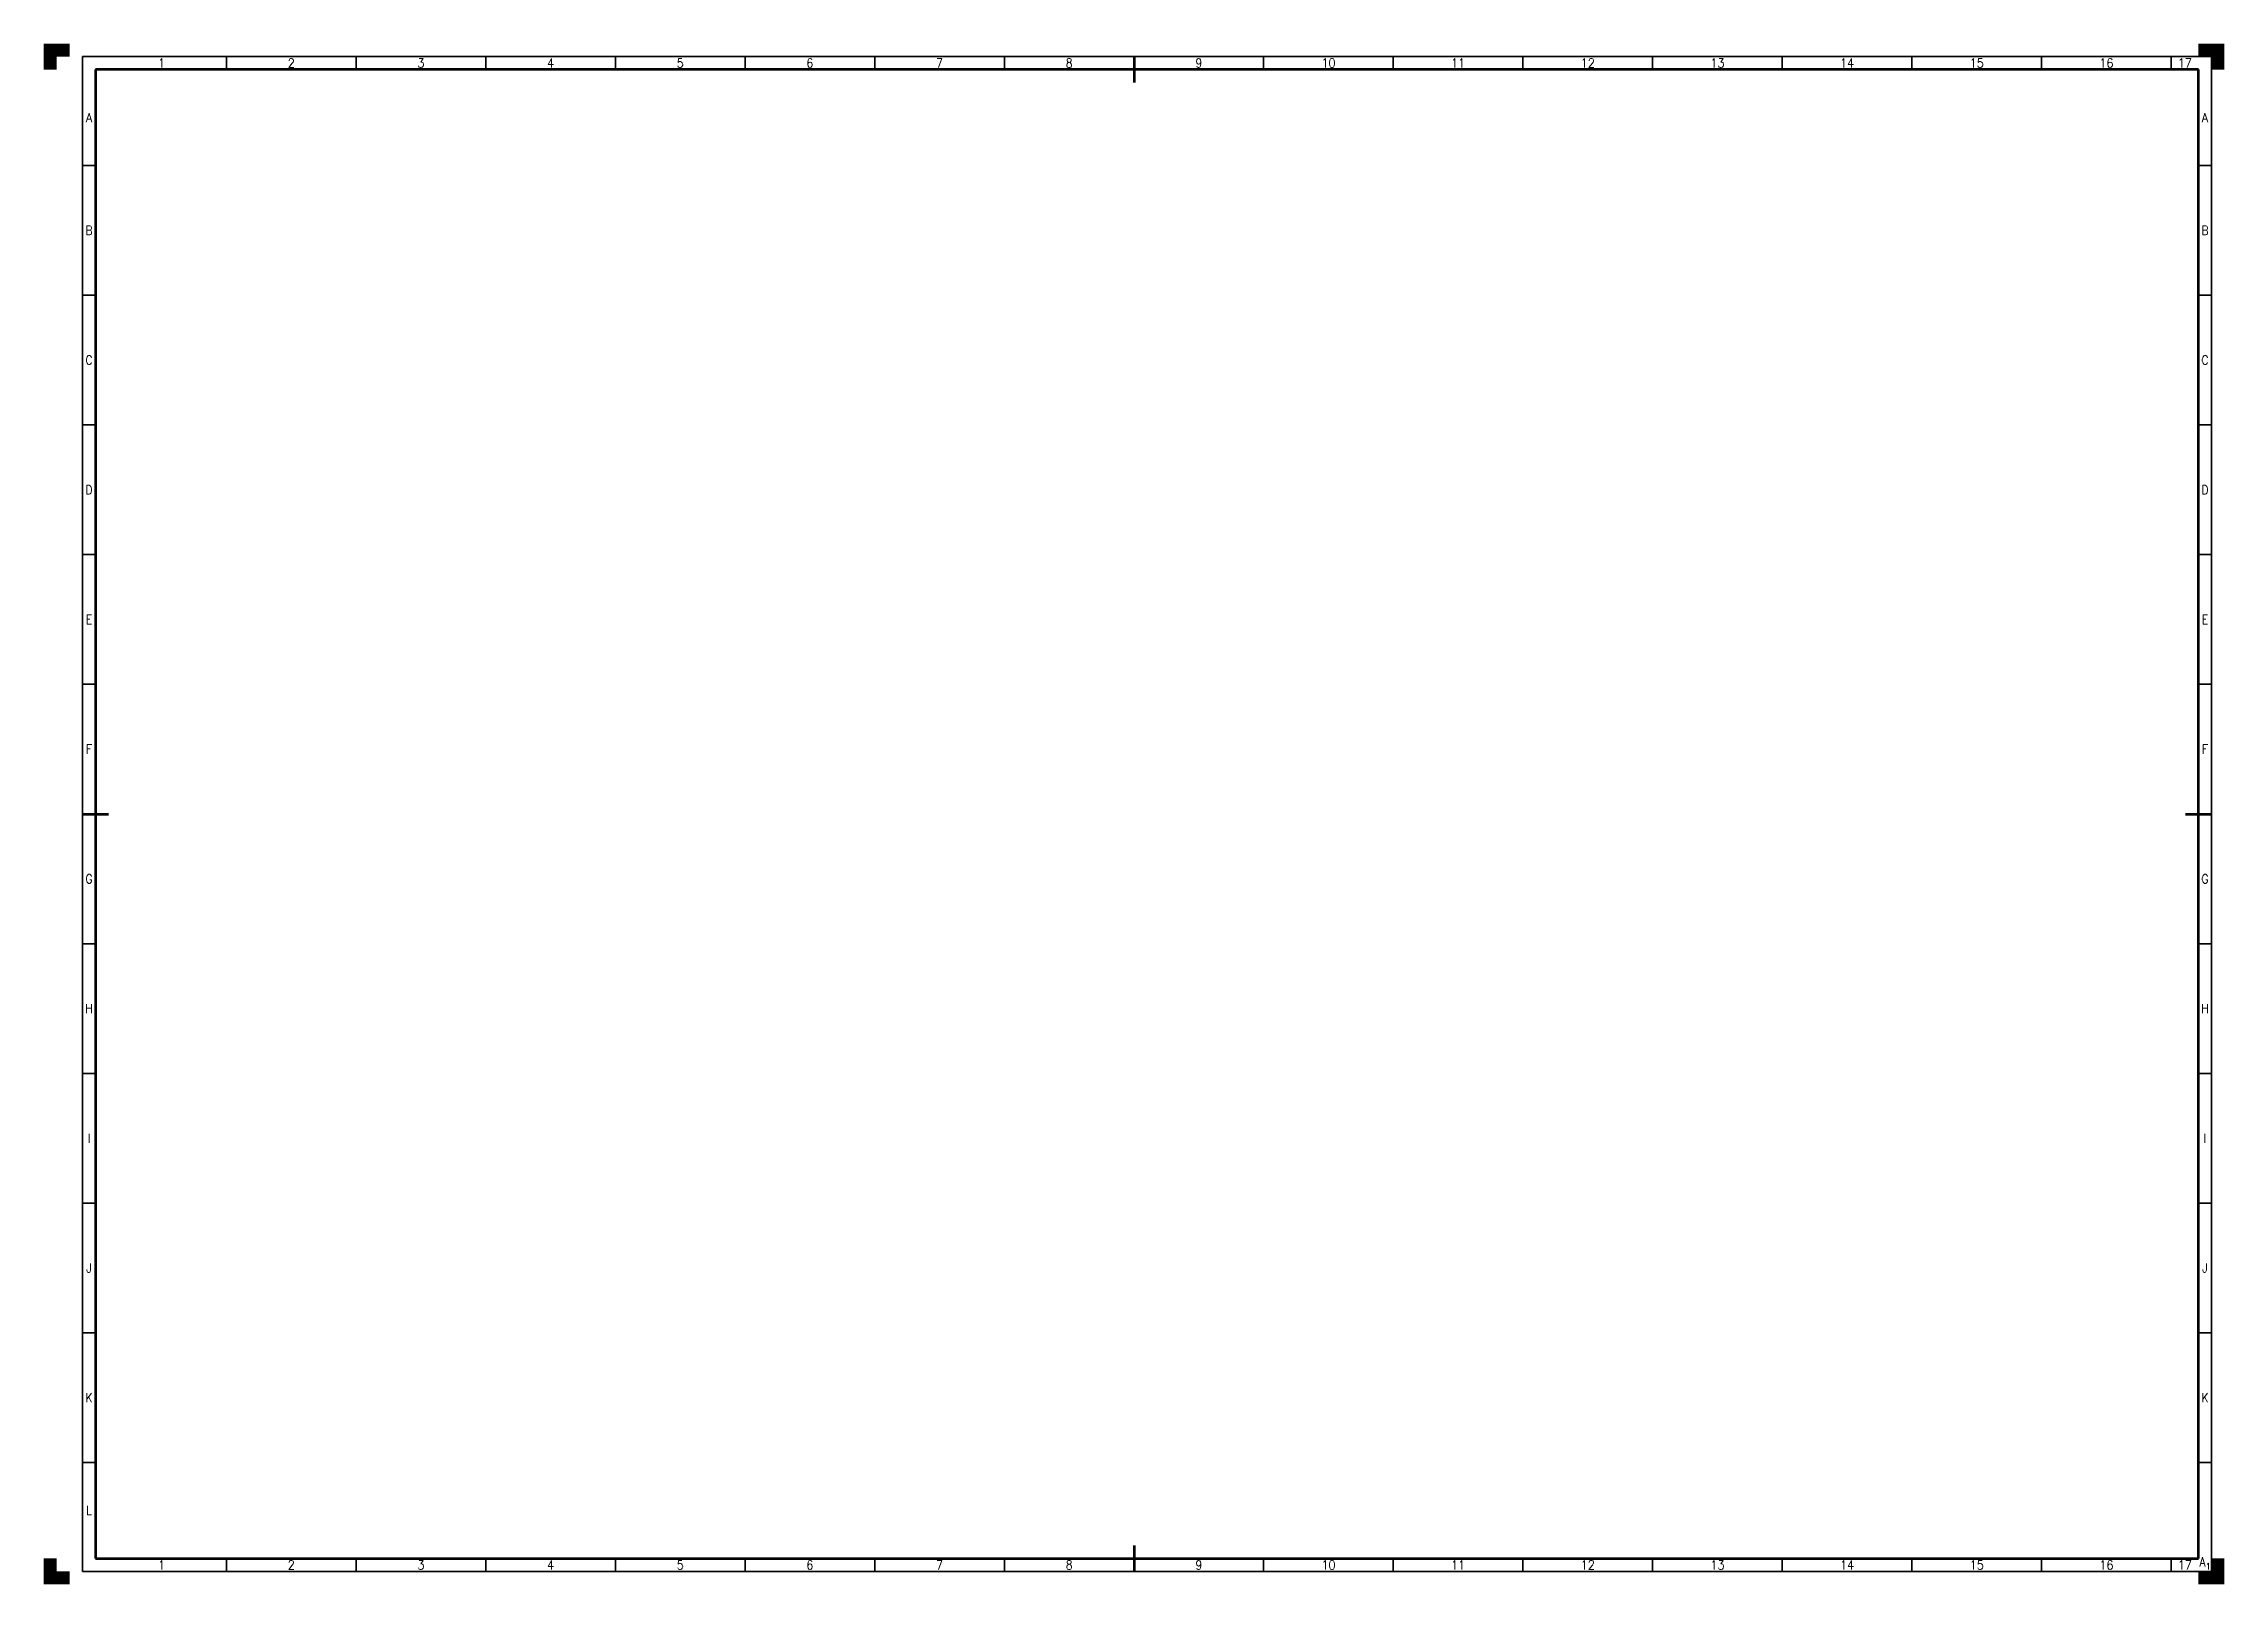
# Model space of a CAD drawing. Header units: millimetres. Extents: x 16754 to 17595, y 19628 to 20222.
import ezdxf

# ---------------------------------------------------------------- set-up
doc = ezdxf.new("R2010")
doc.units = ezdxf.units.MM
doc.header["$MEASUREMENT"] = 0
for name, color, linetype, lineweight in [('0.25', 255, 'Continuous', 25), ('0.35', 6, 'Continuous', 35), ('0.7', 30, 'Continuous', 70)]:
    doc.layers.add(name, color=color, linetype=linetype, lineweight=lineweight)
doc.styles.add('MyTextStyle', font='romans.shx', dxfattribs={"width": 0.9})

msp = doc.modelspace()

# ---------------------------------------------------------------- hatches: boundary and pattern name
at = {"layer": '0.35'}
h = msp.add_hatch(color=256, dxfattribs=at)
h.dxf.hatch_style = 1
h.paths.add_polyline_path([(16764.39, 20221.84), (16754.39, 20221.84), (16754.39, 20211.84), (16759.39, 20211.84), (16759.39, 20216.84), (16764.39, 20216.84)])
h = msp.add_hatch(color=256, dxfattribs=at)
h.dxf.hatch_style = 1
h.paths.add_polyline_path([(17595.39, 20221.84), (17585.39, 20221.84), (17585.39, 20216.84), (17590.39, 20216.84), (17590.39, 20211.84), (17595.39, 20211.84)])
h = msp.add_hatch(color=256, dxfattribs=at)
h.dxf.hatch_style = 1
h.paths.add_polyline_path([(16764.39, 19632.84), (16759.39, 19632.84), (16759.39, 19637.84), (16754.39, 19637.84), (16754.39, 19627.84), (16764.39, 19627.84)])
h = msp.add_hatch(color=256, dxfattribs=at)
h.dxf.hatch_style = 1
h.paths.add_polyline_path([(17595.39, 19637.84), (17590.39, 19637.84), (17590.39, 19632.84), (17585.39, 19632.84), (17585.39, 19627.84), (17595.39, 19627.84)])

# ---------------------------------------------------------------- linework, layer by layer
for p, q in [((17590.39, 20216.84), (16769.39, 20216.84)), ((16769.39, 20216.84), (16769.39, 19632.84)), ((16824.89, 20216.84), (16824.89, 20211.84)), ((16874.89, 20216.84), (16874.89, 20211.84)), ((16924.89, 20216.84), (16924.89, 20211.84)), ((16974.89, 20216.84), (16974.89, 20211.84)), ((17024.89, 20216.84), (17024.89, 20211.84)), ((17074.89, 20216.84), (17074.89, 20211.84)), ((17124.89, 20216.84), (17124.89, 20211.84)), ((17224.89, 20216.84), (17224.89, 20211.84)), ((17274.89, 20216.84), (17274.89, 20211.84)), ((17324.89, 20216.84), (17324.89, 20211.84)), ((17374.89, 20216.84), (17374.89, 20211.84)), ((17424.89, 20216.84), (17424.89, 20211.84)), ((17474.89, 20216.84), (17474.89, 20211.84)), ((17524.89, 20216.84), (17524.89, 20211.84)), ((17574.89, 20216.84), (17574.89, 20211.84)), ((17590.39, 19632.84), (17590.39, 20216.84)), ((16774.39, 20174.84), (16769.39, 20174.84)), ((17590.39, 20174.84), (17585.39, 20174.84)), ((16774.39, 20124.84), (16769.39, 20124.84)), ((17590.39, 20124.84), (17585.39, 20124.84)), ((16774.39, 20074.84), (16769.39, 20074.84)), ((17590.39, 20074.84), (17585.39, 20074.84)), ((16774.39, 20024.84), (16769.39, 20024.84)), ((17590.39, 20024.84), (17585.39, 20024.84)), ((16774.39, 19974.84), (16769.39, 19974.84)), ((17590.39, 19974.84), (17585.39, 19974.84)), ((16774.39, 19874.84), (16769.39, 19874.84)), ((17590.39, 19874.84), (17585.39, 19874.84)), ((16774.39, 19824.84), (16769.39, 19824.84)), ((17590.39, 19824.84), (17585.39, 19824.84)), ((16774.39, 19774.84), (16769.39, 19774.84)), ((17590.39, 19774.84), (17585.39, 19774.84)), ((16774.39, 19724.84), (16769.39, 19724.84)), ((17590.39, 19724.84), (17585.39, 19724.84)), ((16774.39, 19674.84), (16769.39, 19674.84)), ((17590.39, 19674.84), (17585.39, 19674.84)), ((16824.89, 19637.84), (16824.89, 19632.84)), ((16874.89, 19637.84), (16874.89, 19632.84)), ((16924.89, 19637.84), (16924.89, 19632.84)), ((16974.89, 19637.84), (16974.89, 19632.84)), ((17024.89, 19637.84), (17024.89, 19632.84)), ((17074.89, 19637.84), (17074.89, 19632.84)), ((17124.89, 19637.84), (17124.89, 19632.84)), ((17224.89, 19637.84), (17224.89, 19632.84)), ((17274.89, 19637.84), (17274.89, 19632.84)), ((17324.89, 19637.84), (17324.89, 19632.84)), ((17374.89, 19637.84), (17374.89, 19632.84)), ((17424.89, 19637.84), (17424.89, 19632.84)), ((17424.89, 19637.84), (17424.89, 19632.84)), ((17474.89, 19637.84), (17474.89, 19632.84)), ((17474.89, 19637.84), (17474.89, 19632.84)), ((17524.89, 19637.84), (17524.89, 19632.84)), ((17524.89, 19637.84), (17524.89, 19632.84)), ((17574.89, 19637.84), (17574.89, 19632.84)), ((17574.89, 19637.84), (17574.89, 19632.84)), ((16769.39, 19632.84), (17590.39, 19632.84))]:
    msp.add_line(p, q, dxfattribs=at)
at = {"layer": '0.7'}
for p, q in [((17585.39, 20211.84), (16774.39, 20211.84)), ((16774.39, 20211.84), (16774.39, 19637.84)), ((17174.89, 20216.84), (17174.89, 20206.84)), ((17585.39, 19637.84), (17585.39, 20211.84)), ((16769.39, 19924.84), (16779.39, 19924.84)), ((17580.39, 19924.84), (17590.39, 19924.84)), ((16774.39, 19637.84), (17585.39, 19637.84)), ((17174.89, 19642.84), (17174.89, 19632.84))]:
    msp.add_line(p, q, dxfattribs=at)

# ---------------------------------------------------------------- texts
at = {"layer": '0.25', "char_height": 3.5, "attachment_point": 5, "style": 'MyTextStyle'}
for s, width, insert in [('1', 3.5, (16799.89, 20214.34)), ('2', 3.5, (16849.89, 20214.34)), ('3', 3.5, (16899.89, 20214.34)), ('4', 3.5, (16949.89, 20214.34)), ('5', 3.5, (16999.89, 20214.34)), ('6', 3.5, (17049.89, 20214.34)), ('7', 3.5, (17099.89, 20214.34)), ('8', 3.5, (17149.89, 20214.34)), ('9', 3.5, (17199.89, 20214.34)), ('10', 3.5, (17249.89, 20214.34)), ('11', 3.5, (17299.89, 20214.34)), ('12', 3.5, (17349.89, 20214.34)), ('13', 3.5, (17399.89, 20214.34)), ('14', 3.5, (17449.89, 20214.34)), ('15', 3.5, (17499.89, 20214.34)), ('16', 3.5, (17549.89, 20214.34)), ('17', 3.5, (17580.14, 20214.34)), ('{\\Fromans|c238;A}', 3.5, (16771.89, 20193.34)), ('{\\Fromans|c238;A}', 3.5, (17587.89, 20193.34)), ('{\\Fromans|c238;B}', 3.5, (16771.89, 20149.84)), ('{\\Fromans|c238;B}', 3.5, (17587.89, 20149.84)), ('{\\Fromans|c238;C}', 3.5, (16771.89, 20099.84)), ('{\\Fromans|c238;C}', 3.5, (17587.89, 20099.84)), ('{\\Fromans|c238;D}', 3.5, (16771.89, 20049.84)), ('{\\Fromans|c238;D}', 3.5, (17587.89, 20049.84)), ('{\\Fromans|c238;E}', 3.5, (16771.89, 19999.84)), ('{\\Fromans|c238;E}', 3.5, (17587.89, 19999.84)), ('{\\Fromans|c238;F}', 3.5, (16771.89, 19949.84)), ('{\\Fromans|c238;F}', 3.5, (17587.89, 19949.84)), ('{\\Fromans|c238;G}', 3.5, (16771.89, 19899.84)), ('{\\Fromans|c238;G}', 3.5, (17587.89, 19899.84)), ('{\\Fromans|c238;H}', 3.5, (16771.89, 19849.84)), ('{\\Fromans|c238;H}', 3.5, (17587.89, 19849.84)), ('{\\Fromans|c238;I}', 3.5, (16771.89, 19799.84)), ('{\\Fromans|c238;I}', 3.5, (17587.89, 19799.84)), ('{\\Fromans|c238;J}', 3.5, (16771.89, 19749.84)), ('{\\Fromans|c238;J}', 3.5, (17587.89, 19749.84)), ('{\\Fromans|c238;K}', 3.5, (16771.89, 19699.84)), ('{\\Fromans|c238;K}', 3.5, (17587.89, 19699.84)), ('{\\Fromans|c238;L}', 3.5, (16771.89, 19656.34)), ('\\A1;{\\Fromans|c238;A\\H0.7x;\\S^ 1;}', 3.6217, (17587.89, 19635.93)), ('1', 3.5, (16799.89, 19635.34)), ('2', 3.5, (16849.89, 19635.34)), ('3', 3.5, (16899.89, 19635.34)), ('4', 3.5, (16949.89, 19635.34)), ('5', 3.5, (16999.89, 19635.34)), ('6', 3.5, (17049.89, 19635.34)), ('7', 3.5, (17099.89, 19635.34)), ('8', 3.5, (17149.89, 19635.34)), ('9', 3.5, (17199.89, 19635.34)), ('10', 3.5, (17249.89, 19635.34)), ('11', 3.5, (17299.89, 19635.34)), ('12', 3.5, (17349.89, 19635.34)), ('13', 3.5, (17399.89, 19635.34)), ('14', 3.5, (17449.89, 19635.34)), ('15', 3.5, (17499.89, 19635.34)), ('16', 3.5, (17549.89, 19635.34)), ('17', 3.5, (17580.14, 19635.34))]:
    msp.add_mtext_dynamic_manual_height_columns(s, width=width, gutter_width=500, heights=[0], dxfattribs=dict(at, insert=insert))

doc.saveas('drawing.dxf')
